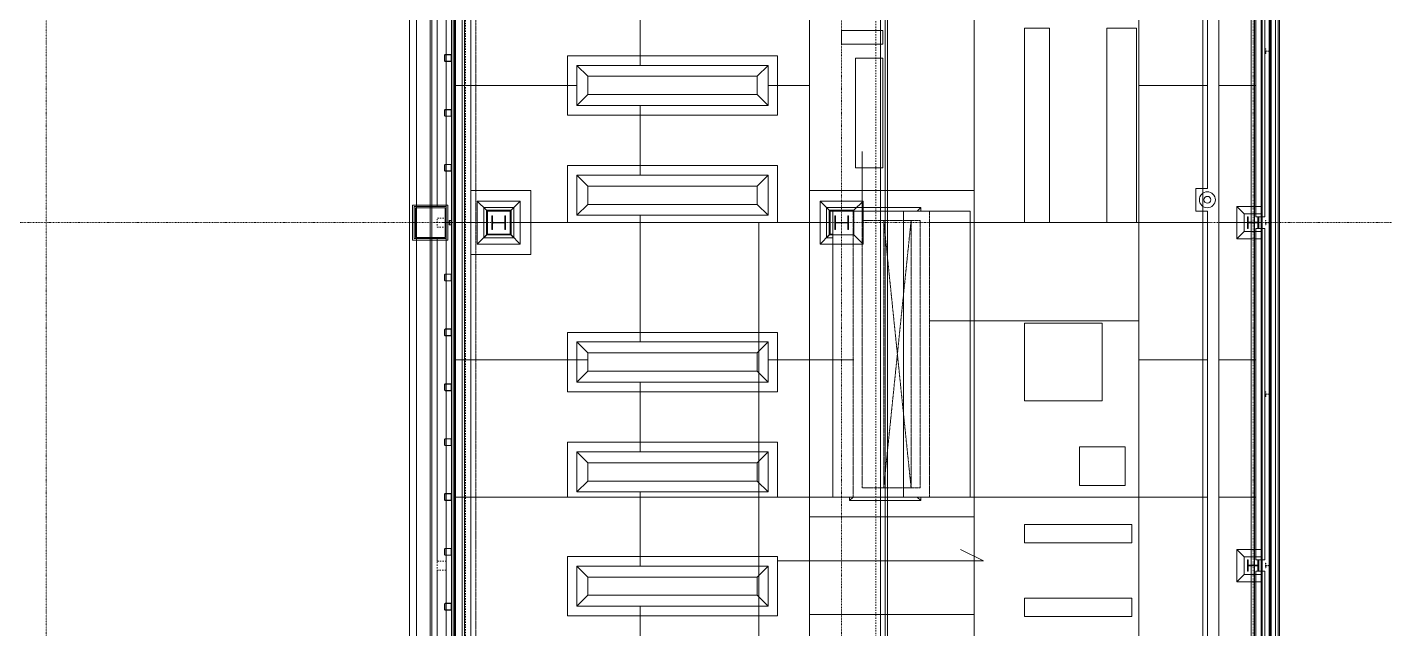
# Model space of a CAD drawing. Extents: x -32000 to 401936, y -48083 to 131250.
# Drawn here: x 234782 to 264483, y 51117 to 64275 of the extents above; entities that cross this region are included whole.
import ezdxf

# ---------------------------------------------------------------- set-up
doc = ezdxf.new("R2010")
doc.units = 0
doc.header["$LTSCALE"] = 10
for name, pattern in [('H12PL4$0$JJP_三點線', [0.9, 0.3, -0.15, 0, -0.15, 0, -0.15, 0, -0.15]), ('H12PL4$0$JJP_虛線(退縮線、投影線、地下室範圍、非屬本工程、圖面分區)', [0.45, 0.3, -0.15]), ('H12PL4$0$TAI_虛線', [5.644, 2.822, -2.822]), ('XFM7P40ICA$0$H12PL4$0$CENTERK1', [0.0983, 0.0833, -0.005, 0.005, -0.005]), ('XFM7P40ICA$0$H12PL4$0$DOTK1', [0.01, 0.005, -0.005]), ('XFM7P40ICA$0$H12PL4$0$JJP_三點線', [0.9, 0.3, -0.15, 0, -0.15, 0, -0.15, 0, -0.15]), ('XFM7P40ICA$0$H12PL4$0$JJP_虛線(退縮線、投影線、地下室範圍、非屬本工程、圖面分區)', [0.45, 0.3, -0.15]), ('XFM7P40ICA$0$H12PL4$0$TAI_虛線', [5.644, 2.822, -2.822])]:
    doc.linetypes.add(name, pattern=pattern)
for name, color, linetype in [('H12PL4$0$A-WALL-EX', 252, 'Continuous'), ('H12PL4$0$A-WALL-IN', 252, 'Continuous'), ('H12PL4$0$S-COL', 252, 'Continuous'), ('H12PL4$0$S-GRID', 252, 'Continuous'), ('H12PL4$0$S-SLAB-SHOW', 252, 'Continuous'), ('XFM7P40ICA$0$H12PL4$0$A-WALL-EX', 252, 'Continuous'), ('XFM7P40ICA$0$H12PL4$0$Hattch', 252, 'Continuous'), ('XFM7P40ICA$0$H12PL4$0$L40_19_DRAN', 252, 'Continuous'), ('XFM7P40ICA$0$H12PL4$0$L40_19_HOJO', 252, 'Continuous'), ('XFM7P40ICA$0$H12PL4$0$L40_19_HYOKI', 252, 'Continuous'), ('XFM7P40ICA$0$H12PL4$0$L40_19_MEJI', 252, 'Continuous'), ('XFM7P40ICA$0$H12PL4$0$L40_19_SIAGE1', 252, 'Continuous'), ('XFM7P40ICA$0$H12PL4$0$L40_19_SIAGE3', 252, 'Continuous'), ('XFM7P40ICA$0$H12PL4$0$L40_19_STEEL2', 252, 'Continuous'), ('XFM7P40ICA$0$H12PL4$0$L40_19_STEEL3', 252, 'Continuous'), ('XFM7P40ICA$0$H12PL4$0$L40_19_SUGATA2', 252, 'Continuous'), ('XFM7P40ICA$0$H12PL4$0$L40_19_SUGATA3', 252, 'Continuous'), ('XFM7P40ICA$0$H12PL4$0$L40_19_SUGATAD', 252, 'Continuous'), ('XFM7P40ICA$0$H12PL4$0$L40_19_設備基礎', 252, 'Continuous'), ('XFM7P40ICA$0$H12PL4$0$S-COL', 252, 'Continuous'), ('XFM7P40ICA$0$H12PL4$0$S-GRID', 252, 'Continuous')]:
    doc.layers.add(name, color=color, linetype=linetype)

# ---------------------------------------------------------------- blocks, each defined once
blk = doc.blocks.new('XFM7P40ICA$0$H12PL4')
at = {"layer": 'XFM7P40ICA$0$H12PL4$0$Hattch', "linetype": 'Continuous', "lineweight": 0}
for points in [[(244950, 60150), (244950, 59850), (244965, 59850), (244965, 59995), (245235, 59995), (245235, 59850), (245250, 59850), (245250, 60150), (245235, 60150), (245235, 60005), (244965, 60005), (244965, 60150)], [(252450, 60150), (252450, 59850), (252465, 59850), (252465, 59995), (252735, 59995), (252735, 59850), (252750, 59850), (252750, 60150), (252735, 60150), (252735, 60005), (252465, 60005), (252465, 60150)], [(261725, 59875), (261725, 60125), (261705, 60125), (261705, 60007.5), (261495, 60007.5), (261495, 60125), (261475, 60125), (261475, 59875), (261495, 59875), (261495, 59992.5), (261705, 59992.5), (261705, 59875)], [(261725, 52375), (261725, 52625), (261705, 52625), (261705, 52507.5), (261495, 52507.5), (261495, 52625), (261475, 52625), (261475, 52375), (261495, 52375), (261495, 52492.5), (261705, 52492.5), (261705, 52375)]]:
    blk.add_hatch(color=256, dxfattribs=at).paths.add_polyline_path(points)
at = {"layer": 'XFM7P40ICA$0$H12PL4$0$A-WALL-EX', "linetype": 'XFM7P40ICA$0$H12PL4$0$JJP_虛線(退縮線、投影線、地下室範圍、非屬本工程、圖面分區)', "lineweight": 0}
for p, q in [((261995, 30500), (261995, 90375)), ((253550, 32650), (253550, 87350))]:
    blk.add_line(p, q, dxfattribs=at)
at = {"layer": 'XFM7P40ICA$0$H12PL4$0$A-WALL-EX', "lineweight": 0}
for p, q in [((261800, 30500), (261800, 89960)), ((244300, 30500), (244300, 89560)), ((260500, 30500), (260500, 89560)), ((260850, 30500), (260850, 89560)), ((261630, 30500), (261630, 89560))]:
    blk.add_line(p, q, dxfattribs=at)
at = {"layer": 'XFM7P40ICA$0$H12PL4$0$A-WALL-EX', "lineweight": 0, "flags": 128}
for points in [[(243150, 90465), (243150, 30500)], [(261950, 30500), (261950, 90350)], [(261965, 90365), (261965, 30500)], [(262150, 30500), (262150, 90550)], [(244065, 90115), (244065, 30500)], [(244100, 30500), (244100, 90115)], [(261775, 90175), (261775, 30500)], [(262175, 30500), (262175, 90175)], [(261560, 89960), (261560, 30500)], [(243300, 30500), (243300, 89650)], [(243600, 89650), (243600, 30500)], [(243635, 30500), (243635, 89650)], [(244130, 89560), (244130, 30500)], [(261800, 30500), (261800, 89560)]]:
    blk.add_lwpolyline(points, dxfattribs=at)
at = {"layer": 'XFM7P40ICA$0$H12PL4$0$A-WALL-EX', "linetype": 'XFM7P40ICA$0$H12PL4$0$JJP_虛線(退縮線、投影線、地下室範圍、非屬本工程、圖面分區)', "lineweight": 0, "flags": 128}
for points in [[(262090, 30500), (262090, 90490)], [(244300, 87350), (244300, 32650)], [(244350, 32650), (244350, 87350)], [(253450, 87350), (253450, 32650)], [(253600, 32550), (253600, 87500)], [(261975, 67450), (261975, 63800)], [(261975, 63700), (261975, 60050)], [(261975, 59950), (261975, 56300)], [(261975, 56200), (261975, 52550)], [(261975, 52450), (261975, 48800)]]:
    blk.add_lwpolyline(points, dxfattribs=at)
at = {"layer": 'XFM7P40ICA$0$H12PL4$0$L40_19_DRAN', "lineweight": 0}
for radius in [175, 75]:
    blk.add_circle((260600, 60500), radius, dxfattribs=at)
at = {"layer": 'XFM7P40ICA$0$H12PL4$0$L40_19_HOJO', "lineweight": 0}
for p, q in [((253050, 60050), (253050, 61554.5)), ((250790.9, 60000), (250790.9, 45000))]:
    blk.add_line(p, q, dxfattribs=at)
at = {"layer": 'XFM7P40ICA$0$H12PL4$0$L40_19_HYOKI', "lineweight": 0, "flags": 128}
blk.add_lwpolyline([(255200.2, 52853.5), (255700.2, 52603.5), (251200.2, 52603.5)], dxfattribs=at)
at = {"layer": 'XFM7P40ICA$0$H12PL4$0$L40_19_MEJI', "lineweight": 0}
for p, q in [((251900, 32860), (251900, 90200)), ((259100, 32450), (259100, 90200)), ((255500, 32860), (255500, 89775)), ((244490, 30700), (244490, 89375)), ((248195, 63440), (248195, 65060)), ((244130, 63000), (246810, 63000)), ((250990, 63000), (251900, 63000)), ((259100, 63000), (260600, 63000)), ((260850, 63000), (261660, 63000)), ((248195, 61040), (248195, 62560)), ((244130, 60000), (244850, 60000)), ((245350, 60000), (252350, 60000)), ((248195, 57390), (248195, 60160)), ((254530, 60000), (260600, 60000)), ((260850, 60000), (261800, 60000)), ((259100, 57850), (254530, 57850)), ((244130, 57000), (247050, 57000)), ((250990, 57000), (252870, 57000)), ((259100, 57000), (260600, 57000)), ((260850, 57000), (261660, 57000)), ((248195, 54990), (248195, 56510)), ((248195, 52490), (248195, 54110)), ((244130, 54000), (254980, 54000)), ((254980, 54000), (260600, 54000)), ((260850, 54000), (261660, 54000)), ((248195, 50340), (248195, 51610))]:
    blk.add_line(p, q, dxfattribs=at)
at = {"layer": 'XFM7P40ICA$0$H12PL4$0$L40_19_MEJI', "lineweight": 0, "flags": 128}
for points in [[(260600, 30980), (260600, 32750), (260350, 32750), (260350, 33250), (260600, 33250), (260600, 45250), (260350, 45250), (260350, 45750), (260600, 45750), (260600, 60250), (260350, 60250), (260350, 60750), (260600, 60750), (260600, 75250), (260350, 75250), (260350, 75750), (260600, 75750), (260600, 89250), (260350, 89250), (260350, 89750), (260850, 89750), (260850, 30980)], [(246600, 62350), (246600, 63650), (251200, 63650), (251200, 62350)], [(246600, 60000), (246600, 61250), (251200, 61250), (251200, 60000)], [(244490, 59300), (245800, 59300), (245800, 60700), (244490, 60700)], [(246600, 56300), (246600, 57600), (251200, 57600), (251200, 56300)], [(246600, 54000), (246600, 55200), (251200, 55200), (251200, 54000)], [(246600, 51400), (246600, 52700), (251200, 52700), (251200, 51400)]]:
    blk.add_lwpolyline(points, close=True, dxfattribs=at)
for points in [[(253320, 60700), (251900, 60700), (251900, 59300)], [(252420, 60700), (255500, 60700), (255500, 53570), (251900, 53570), (251900, 59300)], [(251900, 45700), (251900, 51430), (255500, 51430), (255500, 44300), (251900, 44300)]]:
    blk.add_lwpolyline(points, dxfattribs=at)
at = {"layer": 'XFM7P40ICA$0$H12PL4$0$L40_19_SIAGE1', "lineweight": 0}
for p, q in [((244100, 30525), (244100, 90500)), ((243150, 75300), (243150, 44700))]:
    blk.add_line(p, q, dxfattribs=at)
at = {"layer": 'XFM7P40ICA$0$H12PL4$0$L40_19_SIAGE3', "lineweight": 0}
for p, q in [((244065, 75000), (244065, 30525)), ((243300, 60350), (243300, 74650)), ((243300, 45300), (243300, 59650))]:
    blk.add_line(p, q, dxfattribs=at)
at = {"layer": 'XFM7P40ICA$0$H12PL4$0$L40_19_SIAGE3', "lineweight": 0, "flags": 128}
blk.add_lwpolyline([(243215, 59615), (243215, 60385), (243985, 60385), (243985, 59615)], close=True, dxfattribs=at)
at = {"layer": 'XFM7P40ICA$0$H12PL4$0$L40_19_STEEL2', "lineweight": 0, "flags": 128}
for points in [[(243250, 59650), (243250, 60350), (243950, 60350), (243950, 59650)], [(243275, 59675), (243275, 60325), (243925, 60325), (243925, 59675)]]:
    blk.add_lwpolyline(points, close=True, dxfattribs=at)
for points in [[(245250, 60150), (245250, 59850), (245235, 59850), (245235, 59982, 0.4142136), (245222, 59995), (244978, 59995, 0.4142136), (244965, 59982), (244965, 59850), (244950, 59850), (244950, 60150), (244965, 60150), (244965, 60018, 0.4142136), (244978, 60005), (245222, 60005, 0.4142136), (245235, 60018), (245235, 60150)], [(252750, 60150), (252750, 59850), (252735, 59850), (252735, 59982, 0.4142136), (252722, 59995), (252478, 59995, 0.4142136), (252465, 59982), (252465, 59850), (252450, 59850), (252450, 60150), (252465, 60150), (252465, 60018, 0.4142136), (252478, 60005), (252722, 60005, 0.4142136), (252735, 60018), (252735, 60150)], [(261725, 60125), (261725, 59875), (261711, 59875), (261711, 59987.5, 0.4142136), (261703, 59995.5), (261497, 59995.5, 0.4142136), (261489, 59987.5), (261489, 59875), (261475, 59875), (261475, 60125), (261489, 60125), (261489, 60012.5, 0.4142136), (261497, 60004.5), (261703, 60004.5, 0.4142136), (261711, 60012.5), (261711, 60125)], [(261725, 52625), (261725, 52375), (261711, 52375), (261711, 52487.5, 0.4142136), (261703, 52495.5), (261497, 52495.5, 0.4142136), (261489, 52487.5), (261489, 52375), (261475, 52375), (261475, 52625), (261489, 52625), (261489, 52512.5, 0.4142136), (261497, 52504.5), (261703, 52504.5, 0.4142136), (261711, 52512.5), (261711, 52625)]]:
    blk.add_lwpolyline(points, format="xyb", close=True, dxfattribs=at)
at = {"layer": 'XFM7P40ICA$0$H12PL4$0$L40_19_STEEL3', "lineweight": 0, "flags": 128}
for points in [[(243915, 63538.5), (243915, 63661.5, -0.4142136), (243928.5, 63675), (244051.5, 63675, -0.4142136), (244065, 63661.5), (244065, 63538.5, -0.4142136), (244051.5, 63525), (243928.5, 63525, -0.4142136)], [(243919.5, 63538.5), (243919.5, 63661.5, -0.4142136), (243928.5, 63670.5), (244051.5, 63670.5, -0.4142136), (244060.5, 63661.5), (244060.5, 63538.5, -0.4142136), (244051.5, 63529.5), (243928.5, 63529.5, -0.4142136)], [(243915, 62338.5), (243915, 62461.5, -0.4142136), (243928.5, 62475), (244051.5, 62475, -0.4142136), (244065, 62461.5), (244065, 62338.5, -0.4142136), (244051.5, 62325), (243928.5, 62325, -0.4142136)], [(243919.5, 62338.5), (243919.5, 62461.5, -0.4142136), (243928.5, 62470.5), (244051.5, 62470.5, -0.4142136), (244060.5, 62461.5), (244060.5, 62338.5, -0.4142136), (244051.5, 62329.5), (243928.5, 62329.5, -0.4142136)], [(243915, 61138.5), (243915, 61261.5, -0.4142136), (243928.5, 61275), (244051.5, 61275, -0.4142136), (244065, 61261.5), (244065, 61138.5, -0.4142136), (244051.5, 61125), (243928.5, 61125, -0.4142136)], [(243919.5, 61138.5), (243919.5, 61261.5, -0.4142136), (243928.5, 61270.5), (244051.5, 61270.5, -0.4142136), (244060.5, 61261.5), (244060.5, 61138.5, -0.4142136), (244051.5, 61129.5), (243928.5, 61129.5, -0.4142136)], [(244015, 59963.5), (244015, 60036.5, -0.4142136), (244028.5, 60050), (244051.5, 60050, -0.4142136), (244065, 60036.5), (244065, 59963.5, -0.4142136), (244051.5, 59950), (244028.5, 59950, -0.4142136)], [(244019.5, 59963.5), (244019.5, 60036.5, -0.4142136), (244028.5, 60045.5), (244051.5, 60045.5, -0.4142136), (244060.5, 60036.5), (244060.5, 59963.5, -0.4142136), (244051.5, 59954.5), (244028.5, 59954.5, -0.4142136)], [(243915, 58738.5), (243915, 58861.5, -0.4142136), (243928.5, 58875), (244051.5, 58875, -0.4142136), (244065, 58861.5), (244065, 58738.5, -0.4142136), (244051.5, 58725), (243928.5, 58725, -0.4142136)], [(243919.5, 58738.5), (243919.5, 58861.5, -0.4142136), (243928.5, 58870.5), (244051.5, 58870.5, -0.4142136), (244060.5, 58861.5), (244060.5, 58738.5, -0.4142136), (244051.5, 58729.5), (243928.5, 58729.5, -0.4142136)], [(243915, 57538.5), (243915, 57661.5, -0.4142136), (243928.5, 57675), (244051.5, 57675, -0.4142136), (244065, 57661.5), (244065, 57538.5, -0.4142136), (244051.5, 57525), (243928.5, 57525, -0.4142136)], [(243919.5, 57538.5), (243919.5, 57661.5, -0.4142136), (243928.5, 57670.5), (244051.5, 57670.5, -0.4142136), (244060.5, 57661.5), (244060.5, 57538.5, -0.4142136), (244051.5, 57529.5), (243928.5, 57529.5, -0.4142136)], [(243915, 56338.5), (243915, 56461.5, -0.4142136), (243928.5, 56475), (244051.5, 56475, -0.4142136), (244065, 56461.5), (244065, 56338.5, -0.4142136), (244051.5, 56325), (243928.5, 56325, -0.4142136)], [(243919.5, 56338.5), (243919.5, 56461.5, -0.4142136), (243928.5, 56470.5), (244051.5, 56470.5, -0.4142136), (244060.5, 56461.5), (244060.5, 56338.5, -0.4142136), (244051.5, 56329.5), (243928.5, 56329.5, -0.4142136)], [(243915, 55138.5), (243915, 55261.5, -0.4142136), (243928.5, 55275), (244051.5, 55275, -0.4142136), (244065, 55261.5), (244065, 55138.5, -0.4142136), (244051.5, 55125), (243928.5, 55125, -0.4142136)], [(243919.5, 55138.5), (243919.5, 55261.5, -0.4142136), (243928.5, 55270.5), (244051.5, 55270.5, -0.4142136), (244060.5, 55261.5), (244060.5, 55138.5, -0.4142136), (244051.5, 55129.5), (243928.5, 55129.5, -0.4142136)], [(243915, 53938.5), (243915, 54061.5, -0.4142136), (243928.5, 54075), (244051.5, 54075, -0.4142136), (244065, 54061.5), (244065, 53938.5, -0.4142136), (244051.5, 53925), (243928.5, 53925, -0.4142136)], [(243919.5, 53938.5), (243919.5, 54061.5, -0.4142136), (243928.5, 54070.5), (244051.5, 54070.5, -0.4142136), (244060.5, 54061.5), (244060.5, 53938.5, -0.4142136), (244051.5, 53929.5), (243928.5, 53929.5, -0.4142136)], [(243915, 52738.5), (243915, 52861.5, -0.4142136), (243928.5, 52875), (244051.5, 52875, -0.4142136), (244065, 52861.5), (244065, 52738.5, -0.4142136), (244051.5, 52725), (243928.5, 52725, -0.4142136)], [(243919.5, 52738.5), (243919.5, 52861.5, -0.4142136), (243928.5, 52870.5), (244051.5, 52870.5, -0.4142136), (244060.5, 52861.5), (244060.5, 52738.5, -0.4142136), (244051.5, 52729.5), (243928.5, 52729.5, -0.4142136)], [(243915, 51538.5), (243915, 51661.5, -0.4142136), (243928.5, 51675), (244051.5, 51675, -0.4142136), (244065, 51661.5), (244065, 51538.5, -0.4142136), (244051.5, 51525), (243928.5, 51525, -0.4142136)], [(243919.5, 51538.5), (243919.5, 51661.5, -0.4142136), (243928.5, 51670.5), (244051.5, 51670.5, -0.4142136), (244060.5, 51661.5), (244060.5, 51538.5, -0.4142136), (244051.5, 51529.5), (243928.5, 51529.5, -0.4142136)]]:
    blk.add_lwpolyline(points, format="xyb", close=True, dxfattribs=at)
at = {"layer": 'XFM7P40ICA$0$H12PL4$0$L40_19_SUGATA2', "lineweight": 0}
for p, q in [((262175, 30485.5), (262175, 90575)), ((255409.6, 60250), (252409.6, 60250)), ((252409.6, 54000), (252409.6, 60250)), ((255409.6, 54000), (255409.6, 60250)), ((255409.6, 54000), (252409.6, 54000))]:
    blk.add_line(p, q, dxfattribs=at)
at = {"layer": 'XFM7P40ICA$0$H12PL4$0$L40_19_SUGATA3', "lineweight": 0}
for p, q in [((244150, 89660), (244150, 30550)), ((244300, 89660), (244300, 30700)), ((261660, 67375), (261660, 60125)), ((261860, 67375), (261860, 60125)), ((247050, 63200), (246810, 63440)), ((250750, 63200), (250990, 63440)), ((247050, 62800), (246810, 62560)), ((250750, 62800), (250990, 62560)), ((247050, 60800), (246810, 61040)), ((250750, 60800), (250990, 61040)), ((244850, 60250), (244770, 60330)), ((245430, 60330), (245350, 60250)), ((247050, 60400), (246810, 60160)), ((250750, 60400), (250990, 60160)), ((252270, 60330), (252270, 59670)), ((254330, 60330), (252270, 60330)), ((252350, 60250), (252270, 60330)), ((254330, 60330), (254250, 60250)), ((254330, 60250), (254330, 60330)), ((261245, 60355), (261245, 59645)), ((261660, 60355), (261245, 60355)), ((261405, 60195), (261245, 60355)), ((252850, 60250), (252350, 60250)), ((252350, 60250), (252350, 59750)), ((253954.6, 54000), (253954.6, 60250)), ((261660, 60125), (261860, 60125)), ((244850, 59750), (244770, 59670)), ((245430, 59670), (245350, 59750)), ((252350, 59750), (252270, 59670)), ((252350, 59750), (252409.6, 59750)), ((261405, 59805), (261245, 59645)), ((261660, 59875), (261860, 59875)), ((261660, 59875), (261660, 52625)), ((261860, 59875), (261860, 52625)), ((252270, 59670), (252409.6, 59670)), ((261660, 59645), (261245, 59645)), ((247050, 57150), (246810, 57390)), ((250750, 57150), (250990, 57390)), ((247050, 56750), (246810, 56510)), ((250750, 56750), (250990, 56510)), ((247050, 54750), (246810, 54990)), ((250750, 54750), (250990, 54990)), ((247050, 54350), (246810, 54110)), ((250750, 54350), (250990, 54110)), ((252850, 54000), (252770, 53920)), ((252770, 54000), (252770, 53920)), ((252770, 53920), (254330, 53920)), ((254330, 53920), (254250, 54000)), ((254330, 53920), (254330, 54000)), ((261405, 52695), (261245, 52855)), ((261660, 52855), (261245, 52855)), ((261245, 52855), (261245, 52145)), ((261660, 52625), (261860, 52625)), ((247050, 52250), (246810, 52490)), ((250750, 52250), (250990, 52490)), ((261405, 52305), (261245, 52145)), ((261660, 52375), (261860, 52375)), ((261660, 52375), (261660, 45125)), ((261860, 52375), (261860, 45125)), ((261660, 52145), (261245, 52145)), ((247050, 51850), (246810, 51610)), ((250750, 51850), (250990, 51610))]:
    blk.add_line(p, q, dxfattribs=at)
at = {"layer": 'XFM7P40ICA$0$H12PL4$0$L40_19_SUGATA3', "linetype": 'XFM7P40ICA$0$H12PL4$0$CENTERK1', "lineweight": 0, "flags": 128}
for points in [[(262090, 30600), (262090, 90490), (249160, 90490), (249160, 90090), (244150, 90090), (244150, 89975), (249275, 89975)], [(261975, 90375), (261975, 30600)]]:
    blk.add_lwpolyline(points, dxfattribs=at)
at = {"layer": 'XFM7P40ICA$0$H12PL4$0$L40_19_SUGATA3', "lineweight": 0, "flags": 128}
for points in [[(245430, 60330), (244770, 60330), (244770, 59670), (245430, 59670)], [(245350, 60250), (244850, 60250), (244850, 59750), (245350, 59750)]]:
    blk.add_lwpolyline(points, close=True, dxfattribs=at)
for points in [[(261660, 59805), (261405, 59805), (261405, 60195), (261660, 60195)], [(261660, 52305), (261405, 52305), (261405, 52695), (261660, 52695)]]:
    blk.add_lwpolyline(points, dxfattribs=at)
at = {"layer": 'XFM7P40ICA$0$H12PL4$0$L40_19_SUGATAD', "linetype": 'XFM7P40ICA$0$H12PL4$0$DOTK1', "lineweight": 0}
for p, q in [((244600, 87500), (244600, 32500)), ((253600, 87500), (253600, 32500)), ((252850, 54000), (252850, 60250)), ((253050, 60050), (254319.6, 60050)), ((253050, 54200), (253050, 60050)), ((253519.6, 54200), (253519.6, 60050)), ((253519.6, 60050), (254119.6, 54200)), ((253519.6, 54200), (254119.6, 60050)), ((254119.6, 54200), (254119.6, 60050)), ((254319.6, 54200), (254319.6, 60050)), ((254519.6, 54000), (254519.6, 60250)), ((253050, 54200), (254319.6, 54200))]:
    blk.add_line(p, q, dxfattribs=at)
at = {"layer": 'XFM7P40ICA$0$H12PL4$0$L40_19_設備基礎', "lineweight": 0, "flags": 128}
for points in [[(252600, 63900), (252600, 64200), (253500, 64200), (253500, 63900)], [(256600, 60000), (256600, 64250), (257150, 64250), (257150, 60000)], [(258400, 60000), (258400, 64250), (259050, 64250), (259050, 60000)], [(252900, 61200), (252900, 63600), (253500, 63600), (253500, 61200)], [(250990, 62560), (250990, 63440), (246810, 63440), (246810, 62560)], [(247050, 62800), (247050, 63200), (250750, 63200), (250750, 62800)], [(250990, 60160), (250990, 61040), (246810, 61040), (246810, 60160)], [(247050, 60400), (247050, 60800), (250750, 60800), (250750, 60400)], [(256600, 56100), (256600, 57800), (258300, 57800), (258300, 56100)], [(250990, 56510), (250990, 57390), (246810, 57390), (246810, 56510)], [(247050, 56750), (247050, 57150), (250750, 57150), (250750, 56750)], [(250990, 54110), (250990, 54990), (246810, 54990), (246810, 54110)], [(257800, 54250), (257800, 55100), (258800, 55100), (258800, 54250)], [(247050, 54350), (247050, 54750), (250750, 54750), (250750, 54350)], [(256600, 53000), (256600, 53400), (258950, 53400), (258950, 53000)], [(250990, 51610), (250990, 52490), (246810, 52490), (246810, 51610)], [(247050, 51850), (247050, 52250), (250750, 52250), (250750, 51850)], [(256600, 51385), (256600, 51785), (258950, 51785), (258950, 51385)]]:
    blk.add_lwpolyline(points, close=True, dxfattribs=at)
at = {"layer": 'XFM7P40ICA$0$H12PL4$0$S-COL', "linetype": 'XFM7P40ICA$0$H12PL4$0$TAI_虛線', "lineweight": 0, "flags": 128}
for points in [[(261975, 63700), (261975, 63800), (261970, 63800), (261970, 63752.5), (261880, 63752.5), (261880, 63800), (261875, 63800), (261875, 63700), (261880, 63700), (261880, 63747.5), (261970, 63747.5), (261970, 63700)], [(261975, 59950), (261975, 60050), (261970, 60050), (261970, 60002.5), (261880, 60002.5), (261880, 60050), (261875, 60050), (261875, 59950), (261880, 59950), (261880, 59997.5), (261970, 59997.5), (261970, 59950)], [(261975, 56200), (261975, 56300), (261970, 56300), (261970, 56252.5), (261880, 56252.5), (261880, 56300), (261875, 56300), (261875, 56200), (261880, 56200), (261880, 56247.5), (261970, 56247.5), (261970, 56200)], [(261975, 52450), (261975, 52550), (261970, 52550), (261970, 52502.5), (261880, 52502.5), (261880, 52550), (261875, 52550), (261875, 52450), (261880, 52450), (261880, 52497.5), (261970, 52497.5), (261970, 52450)]]:
    blk.add_lwpolyline(points, close=True, dxfattribs=at)
at = {"layer": 'XFM7P40ICA$0$H12PL4$0$S-COL', "lineweight": 0, "flags": 128}
for points in [[(244630, 59530), (244630, 60470)], [(244830, 60270), (244630, 60470)], [(244630, 60470), (245570, 60470)], [(245570, 60470), (245370, 60270)], [(245570, 60470), (245570, 59530)], [(252130, 59530), (252130, 60470)], [(252330, 60270), (252130, 60470)], [(252130, 60470), (253070, 60470)], [(253070, 60470), (252870, 60270)], [(253070, 60470), (253070, 59530)], [(261245, 60355), (261245, 59645)], [(261245, 60355), (261405, 60195)], [(261800, 60355), (261245, 60355)], [(261800, 59645), (261800, 59805), (261800, 60195), (261800, 60355)], [(244830, 60270), (244830, 59730)], [(245370, 60270), (244830, 60270)], [(245370, 59730), (245370, 60270)], [(252330, 60270), (252330, 59730)], [(252870, 60270), (252330, 60270)], [(252870, 59730), (252870, 60270)], [(261405, 60195), (261405, 59805)], [(261800, 60195), (261405, 60195)], [(244830, 59730), (244630, 59530)], [(244830, 59730), (245370, 59730)], [(245570, 59530), (245370, 59730)], [(252330, 59730), (252130, 59530)], [(252330, 59730), (252870, 59730)], [(253070, 59530), (252870, 59730)], [(261245, 59645), (261405, 59805)], [(261405, 59805), (261800, 59805)], [(244630, 59530), (245570, 59530)], [(252130, 59530), (253070, 59530)], [(261245, 59645), (261800, 59645)], [(261245, 52855), (261245, 52145)], [(261245, 52855), (261405, 52695)], [(261800, 52855), (261245, 52855)], [(261405, 52695), (261405, 52305)], [(261800, 52695), (261405, 52695)], [(261800, 52145), (261800, 52305), (261800, 52695), (261800, 52855)], [(261245, 52145), (261405, 52305)], [(261405, 52305), (261800, 52305)], [(261245, 52145), (261800, 52145)]]:
    blk.add_lwpolyline(points, dxfattribs=at)
for points in [[(244950, 60150), (244950, 59850), (244965, 59850), (244965, 59995), (245235, 59995), (245235, 59850), (245250, 59850), (245250, 60150), (245235, 60150), (245235, 60005), (244965, 60005), (244965, 60150)], [(252450, 60150), (252450, 59850), (252465, 59850), (252465, 59995), (252735, 59995), (252735, 59850), (252750, 59850), (252750, 60150), (252735, 60150), (252735, 60005), (252465, 60005), (252465, 60150)], [(261725, 59875), (261725, 60125), (261705, 60125), (261705, 60007.5), (261495, 60007.5), (261495, 60125), (261475, 60125), (261475, 59875), (261495, 59875), (261495, 59992.5), (261705, 59992.5), (261705, 59875)], [(261725, 52375), (261725, 52625), (261705, 52625), (261705, 52507.5), (261495, 52507.5), (261495, 52625), (261475, 52625), (261475, 52375), (261495, 52375), (261495, 52492.5), (261705, 52492.5), (261705, 52375)]]:
    blk.add_lwpolyline(points, close=True, dxfattribs=at)
at = {"layer": 'XFM7P40ICA$0$H12PL4$0$S-GRID', "linetype": 'XFM7P40ICA$0$H12PL4$0$JJP_三點線', "lineweight": 0}
for p, q in [((235200, 128250), (235200, -28000)), ((243600, 128250), (243600, -28000)), ((252600, 128250), (252600, -28000)), ((261600, 128250), (261600, -28000)), ((-29000, 60000), (289600, 60000))]:
    blk.add_line(p, q, dxfattribs=at)
blk = doc.blocks.new('XFM7P40ICA')
blk.add_blockref('XFM7P40ICA$0$H12PL4', (0, 0))
blk = doc.blocks.new('H12PL4')
at = {"layer": 'H12PL4$0$A-WALL-EX', "lineweight": 0}
blk.add_line((261800, 30500), (261800, 89960), dxfattribs=at)
at = {"layer": 'H12PL4$0$A-WALL-EX', "lineweight": 0, "flags": 128}
for points in [[(244100, 30500), (244100, 91700)], [(244100, 30500), (244100, 91700)], [(244100, 30500), (244100, 91700)], [(244100, 30500), (244100, 91700)], [(261950, 30500), (261950, 90350)], [(261965, 90365), (261965, 30500)], [(262150, 30500), (262150, 90550)], [(262150, 30500), (262150, 90550)], [(244100, 30500), (244100, 90150)], [(261775, 90175), (261775, 30500)], [(262175, 30500), (262175, 90175)], [(261560, 89960), (261560, 30500)], [(243950, 74650), (243950, 60350)], [(243950, 59650), (243950, 45350)]]:
    blk.add_lwpolyline(points, dxfattribs=at)
at = {"layer": 'H12PL4$0$A-WALL-EX', "linetype": 'H12PL4$0$JJP_虛線(退縮線、投影線、地下室範圍、非屬本工程、圖面分區)', "lineweight": 0, "flags": 128}
for points in [[(243750, 60350), (243750, 67400)], [(243600, 65925), (243600, 63075)], [(243600, 62925), (243600, 60350)], [(243600, 59650), (243600, 57075)], [(243750, 52600), (243750, 59650)], [(243600, 56925), (243600, 54075)], [(243600, 53925), (243600, 51075)], [(243750, 45350), (243750, 52400)]]:
    blk.add_lwpolyline(points, dxfattribs=at)
at = {"layer": 'H12PL4$0$A-WALL-IN', "lineweight": 0, "flags": 128}
for points in [[(243150, 90465), (243150, 30500)], [(243300, 60350), (243300, 74650)], [(243300, 45350), (243300, 59650)]]:
    blk.add_lwpolyline(points, dxfattribs=at)
at = {"layer": 'H12PL4$0$S-COL', "linetype": 'H12PL4$0$TAI_虛線', "lineweight": 0, "flags": 128}
for points in [[(261975, 63700), (261975, 63800), (261970, 63800), (261970, 63752.5), (261880, 63752.5), (261880, 63800), (261875, 63800), (261875, 63700), (261880, 63700), (261880, 63747.5), (261970, 63747.5), (261970, 63700)], [(243750, 59900), (243950, 59900), (243950, 60100), (243750, 60100)], [(261975, 59950), (261975, 60050), (261970, 60050), (261970, 60002.5), (261880, 60002.5), (261880, 60050), (261875, 60050), (261875, 59950), (261880, 59950), (261880, 59997.5), (261970, 59997.5), (261970, 59950)], [(261975, 56200), (261975, 56300), (261970, 56300), (261970, 56252.5), (261880, 56252.5), (261880, 56300), (261875, 56300), (261875, 56200), (261880, 56200), (261880, 56247.5), (261970, 56247.5), (261970, 56200)], [(243750, 52400), (243950, 52400), (243950, 52600), (243750, 52600)], [(261975, 52450), (261975, 52550), (261970, 52550), (261970, 52502.5), (261880, 52502.5), (261880, 52550), (261875, 52550), (261875, 52450), (261880, 52450), (261880, 52497.5), (261970, 52497.5), (261970, 52450)]]:
    blk.add_lwpolyline(points, close=True, dxfattribs=at)
at = {"layer": 'H12PL4$0$S-COL', "lineweight": 0, "flags": 128}
for points in [[(243250, 59650), (243950, 59650), (243950, 60350), (243250, 60350)], [(244950, 60150), (244950, 59850), (244965, 59850), (244965, 59995), (245235, 59995), (245235, 59850), (245250, 59850), (245250, 60150), (245235, 60150), (245235, 60005), (244965, 60005), (244965, 60150)], [(252450, 60150), (252450, 59850), (252465, 59850), (252465, 59995), (252735, 59995), (252735, 59850), (252750, 59850), (252750, 60150), (252735, 60150), (252735, 60005), (252465, 60005), (252465, 60150)], [(261725, 59875), (261725, 60125), (261705, 60125), (261705, 60007.5), (261495, 60007.5), (261495, 60125), (261475, 60125), (261475, 59875), (261495, 59875), (261495, 59992.5), (261705, 59992.5), (261705, 59875)], [(261725, 52375), (261725, 52625), (261705, 52625), (261705, 52507.5), (261495, 52507.5), (261495, 52625), (261475, 52625), (261475, 52375), (261495, 52375), (261495, 52492.5), (261705, 52492.5), (261705, 52375)]]:
    blk.add_lwpolyline(points, close=True, dxfattribs=at)
for points in [[(244630, 59530), (244630, 60470)], [(244830, 60270), (244630, 60470)], [(244630, 60470), (245570, 60470)], [(245570, 60470), (245370, 60270)], [(245570, 60470), (245570, 59530)], [(252130, 59530), (252130, 60470)], [(252330, 60270), (252130, 60470)], [(252130, 60470), (253070, 60470)], [(253070, 60470), (252870, 60270)], [(253070, 60470), (253070, 59530)], [(261245, 60355), (261245, 59645)], [(261245, 60355), (261405, 60195)], [(261800, 60355), (261245, 60355)], [(261800, 59645), (261800, 59805), (261800, 60195), (261800, 60355)], [(244830, 60270), (244830, 59730)], [(245370, 60270), (244830, 60270)], [(245370, 59730), (245370, 60270)], [(252330, 60270), (252330, 59730)], [(252870, 60270), (252330, 60270)], [(252870, 59730), (252870, 60270)], [(261405, 60195), (261405, 59805)], [(261800, 60195), (261405, 60195)], [(244830, 59730), (244630, 59530)], [(244830, 59730), (245370, 59730)], [(245570, 59530), (245370, 59730)], [(252330, 59730), (252130, 59530)], [(252330, 59730), (252870, 59730)], [(253070, 59530), (252870, 59730)], [(261245, 59645), (261405, 59805)], [(261405, 59805), (261800, 59805)], [(244630, 59530), (245570, 59530)], [(252130, 59530), (253070, 59530)], [(261245, 59645), (261800, 59645)], [(261245, 52855), (261245, 52145)], [(261245, 52855), (261405, 52695)], [(261800, 52855), (261245, 52855)], [(261405, 52695), (261405, 52305)], [(261800, 52695), (261405, 52695)], [(261800, 52145), (261800, 52305), (261800, 52695), (261800, 52855)], [(261245, 52145), (261405, 52305)], [(261405, 52305), (261800, 52305)], [(261245, 52145), (261800, 52145)]]:
    blk.add_lwpolyline(points, dxfattribs=at)
at = {"layer": 'H12PL4$0$S-GRID', "linetype": 'H12PL4$0$JJP_三點線', "lineweight": 0}
for p, q in [((235200, 128250), (235200, -28000)), ((243600, 128250), (243600, -28000)), ((252600, 128250), (252600, -28000)), ((261600, 128250), (261600, -28000)), ((-29000, 60000), (289600, 60000))]:
    blk.add_line(p, q, dxfattribs=at)
at = {"layer": 'H12PL4$0$S-SLAB-SHOW', "lineweight": 0}
for p, q in [((244300, 30500), (244300, 89560)), ((260500, 30500), (260500, 89560)), ((260850, 30500), (260850, 89560)), ((261630, 30500), (261630, 89560))]:
    blk.add_line(p, q, dxfattribs=at)
at = {"layer": 'H12PL4$0$S-SLAB-SHOW', "lineweight": 0, "flags": 128}
for points in [[(244130, 89560), (244130, 30500)], [(261800, 30500), (261800, 89560)]]:
    blk.add_lwpolyline(points, dxfattribs=at)
at = {"layer": 'H12PL4$0$S-SLAB-SHOW', "linetype": 'H12PL4$0$TAI_虛線', "lineweight": 0, "flags": 128}
for points in [[(244371.03, 32850), (244371.03, 87154.47)], [(253350, 87149.68), (253350, 32850)]]:
    blk.add_lwpolyline(points, dxfattribs=at)

msp = doc.modelspace()

# ---------------------------------------------------------------- block references
msp.add_blockref('XFM7P40ICA', (0, 0))

# ---------------------------------------------------------------- next in the draw order: block references
msp.add_blockref('H12PL4', (0, 0))

doc.saveas('drawing.dxf')
